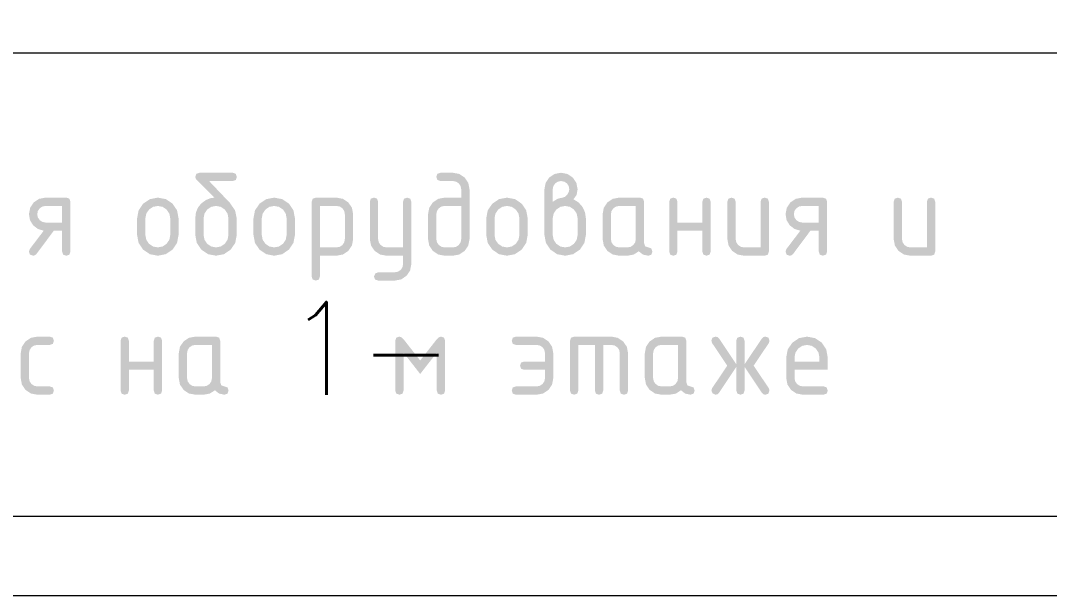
# Model space of a CAD drawing. Header units: millimetres. Extents: x 0 to 420, y 0 to 297.
# Drawn here: x 361.07 to 383.63, y 0 to 12.61 of the extents above; entities that cross this region are included whole.
import ezdxf

# ---------------------------------------------------------------- set-up
doc = ezdxf.new("R2010")
doc.units = ezdxf.units.MM
doc.styles.get("Standard").update_dxf_attribs({"font": 'STANDARD'})

msp = doc.modelspace()

# ---------------------------------------------------------------- hatches: boundary and pattern name
h = msp.add_hatch(color=7)
h.paths.add_polyline_path([(365.811557, 8.268713), (365.811557, 7.904911), (365.778208, 7.730107), (365.678714, 7.583002), (365.531608, 7.4833), (365.356804, 7.450159), (365.182, 7.4833), (365.034895, 7.583002), (364.935193, 7.730107), (364.902052, 7.904911), (364.902052, 8.268713), (364.916745, 8.396776), (364.960894, 8.506494), (365.034602, 8.597918), (365.137972, 8.6711), (365.23223, 8.710306), (365.319873, 8.723466), (364.920242, 9.123097), (364.902052, 9.177116), (364.924789, 9.246087), (364.993002, 9.269169), (365.72226, 9.269169), (365.790473, 9.246431), (365.813211, 9.178219), (365.790473, 9.110006), (365.72226, 9.087268), (365.20522, 9.087268), (365.662729, 8.606608), (365.77435, 8.443449)], flags=0)
h.paths.add_polyline_path([(365.629656, 7.904911), (365.629656, 8.268713), (365.609536, 8.373238), (365.54973, 8.461639), (365.461328, 8.521446), (365.356804, 8.541565), (365.251867, 8.521446), (365.163879, 8.461639), (365.103865, 8.373238), (365.083953, 8.268713), (365.083953, 7.904911), (365.103796, 7.799491), (365.163328, 7.711435), (365.251384, 7.651903), (365.356804, 7.63206), (365.461328, 7.651972), (365.54973, 7.711986), (365.609536, 7.799974)], flags=0)
h = msp.add_hatch(color=7)
h.paths.add_polyline_path([(370.914861, 8.905367), (370.914861, 7.813961), (370.888127, 7.672919), (370.808477, 7.555441), (370.691137, 7.476341), (370.551059, 7.450159), (370.369158, 7.450159), (370.228116, 7.476617), (370.110638, 7.555992), (370.031539, 7.673401), (370.005356, 7.813961), (370.005356, 8.359664), (370.031814, 8.500706), (370.111189, 8.618184), (370.228598, 8.697076), (370.369158, 8.723466), (370.73296, 8.723466), (370.73296, 8.905367), (370.7198, 8.976129), (370.680595, 9.034903), (370.621821, 9.074108), (370.551059, 9.087268), (370.278208, 9.087268), (370.209995, 9.110006), (370.187257, 9.178219), (370.209995, 9.246431), (370.278208, 9.269169), (370.551059, 9.269169), (370.692101, 9.242435), (370.809579, 9.162785), (370.888472, 9.045445)], flags=0)
h.paths.add_polyline_path([(370.73296, 7.813961), (370.73296, 8.541565), (370.369158, 8.541565), (370.298878, 8.528336), (370.240174, 8.488648), (370.200486, 8.429944), (370.187257, 8.359664), (370.187257, 7.813961), (370.200555, 7.744576), (370.240725, 7.685528), (370.299774, 7.645358), (370.369158, 7.63206), (370.551059, 7.63206), (370.621339, 7.645289), (370.680043, 7.684976), (370.719731, 7.743681)], flags=0)
h = msp.add_hatch(color=7)
h.paths.add_polyline_path([(372.738909, 8.632515), (372.849772, 8.700728), (372.951127, 8.723466), (373.00556, 8.739244), (373.055858, 8.786856), (373.09086, 8.846111), (373.102711, 8.905367), (373.089551, 8.976129), (373.050346, 9.034903), (372.991572, 9.074108), (372.92081, 9.087268), (372.85053, 9.074039), (372.791826, 9.034351), (372.752138, 8.975647), (372.738909, 8.905367)], flags=0)
h.paths.add_polyline_path([(373.193662, 8.686535), (373.306179, 8.618322), (373.392651, 8.519516), (373.447979, 8.399696), (373.466513, 8.268713), (373.466513, 7.904911), (373.433165, 7.729211), (373.33367, 7.58245), (373.186565, 7.483232), (373.011761, 7.450159), (372.836061, 7.4833), (372.6893, 7.583002), (372.590081, 7.730107), (372.557008, 7.904911), (372.557008, 8.905367), (372.583466, 9.046409), (372.662841, 9.163887), (372.78025, 9.24278), (372.92081, 9.269169), (373.061852, 9.242435), (373.17933, 9.162785), (373.258223, 9.045445), (373.284612, 8.905367), (373.261875, 8.781688)], flags=0)
h.paths.add_polyline_path([(373.284612, 7.904911), (373.284612, 8.268713), (373.264769, 8.373238), (373.205237, 8.461639), (373.117181, 8.521446), (373.011761, 8.541565), (372.906341, 8.521446), (372.818284, 8.461639), (372.758753, 8.373238), (372.738909, 8.268713), (372.738909, 7.904911), (372.758753, 7.799491), (372.818284, 7.711435), (372.906341, 7.651903), (373.011761, 7.63206), (373.117181, 7.651972), (373.205237, 7.711986), (373.264769, 7.799974)], flags=0)
h = msp.add_hatch(color=7)
h.paths.add_polyline_path([(361.579737, 7.998618), (361.451234, 8.036376), (361.347124, 8.117129), (361.278428, 8.228681), (361.255622, 8.359664), (361.281805, 8.500706), (361.360904, 8.618184), (361.478382, 8.697076), (361.619424, 8.723466), (362.074177, 8.723466), (362.14239, 8.700728), (362.165127, 8.632515), (362.165127, 7.541109), (362.14239, 7.472896), (362.074177, 7.450159), (362.005964, 7.472896), (361.983226, 7.541109), (361.983226, 7.995862), (361.798569, 7.995862), (361.419884, 7.487641), (361.387569, 7.459391), (361.346572, 7.450159), (361.27836, 7.472896), (361.255622, 7.541109), (361.273812, 7.596231)], flags=0)
h.paths.add_polyline_path([(361.437523, 8.359664), (361.450821, 8.29028), (361.490991, 8.231231), (361.55004, 8.191061), (361.619424, 8.177763), (361.983226, 8.177763), (361.983226, 8.541565), (361.619424, 8.541565), (361.549144, 8.528336), (361.49044, 8.488648), (361.450752, 8.429944)], flags=0)
h = msp.add_hatch(color=7)
h.paths.add_polyline_path([(363.626226, 7.904911), (363.626226, 8.268713), (363.659367, 8.443517), (363.759068, 8.590623), (363.906174, 8.690117), (364.080978, 8.723466), (364.257574, 8.690462), (364.40399, 8.591725), (364.502727, 8.445309), (364.535731, 8.268713), (364.535731, 7.904911), (364.502382, 7.730107), (364.402888, 7.583002), (364.255782, 7.4833), (364.080978, 7.450159), (363.906174, 7.4833), (363.759068, 7.583002), (363.659367, 7.730107)], flags=0)
h.paths.add_polyline_path([(364.35383, 7.904911), (364.35383, 8.268713), (364.33371, 8.373238), (364.273904, 8.461639), (364.185502, 8.521446), (364.080978, 8.541565), (363.976041, 8.521446), (363.888053, 8.461639), (363.828039, 8.373238), (363.808127, 8.268713), (363.808127, 7.904911), (363.82797, 7.799491), (363.887502, 7.711435), (363.975558, 7.651903), (364.080978, 7.63206), (364.185502, 7.651972), (364.273904, 7.711986), (364.33371, 7.799974)], flags=0)
h = msp.add_hatch(color=7)
h.paths.add_polyline_path([(366.177878, 7.904911), (366.177878, 8.268713), (366.21102, 8.443517), (366.310721, 8.590623), (366.457826, 8.690117), (366.63263, 8.723466), (366.809226, 8.690462), (366.955643, 8.591725), (367.054379, 8.445309), (367.087383, 8.268713), (367.087383, 7.904911), (367.054034, 7.730107), (366.95454, 7.583002), (366.807435, 7.4833), (366.63263, 7.450159), (366.457826, 7.4833), (366.310721, 7.583002), (366.21102, 7.730107)], flags=0)
h.paths.add_polyline_path([(366.905482, 7.904911), (366.905482, 8.268713), (366.885363, 8.373238), (366.825556, 8.461639), (366.737155, 8.521446), (366.63263, 8.541565), (366.527693, 8.521446), (366.439705, 8.461639), (366.379691, 8.373238), (366.359779, 8.268713), (366.359779, 7.904911), (366.379623, 7.799491), (366.439154, 7.711435), (366.52721, 7.651903), (366.63263, 7.63206), (366.737155, 7.651972), (366.825556, 7.711986), (366.885363, 7.799974)], flags=0)
h = msp.add_hatch(color=7)
h.paths.add_polyline_path([(367.453704, 8.632515), (367.476441, 8.700728), (367.544654, 8.723466), (367.999407, 8.723466), (368.140449, 8.697076), (368.257927, 8.618184), (368.33682, 8.500706), (368.363209, 8.359664), (368.363209, 7.813961), (368.33682, 7.673401), (368.257927, 7.555992), (368.140449, 7.476617), (367.999407, 7.450159), (367.635605, 7.450159), (367.635605, 6.995406), (367.612867, 6.927193), (367.544654, 6.904456), (367.476441, 6.927193), (367.453704, 6.995406)], flags=0)
h.paths.add_polyline_path([(367.635605, 8.541565), (367.635605, 7.63206), (367.999407, 7.63206), (368.069687, 7.645289), (368.128391, 7.684976), (368.168079, 7.743681), (368.181308, 7.813961), (368.181308, 8.359664), (368.168148, 8.430426), (368.128943, 8.489199), (368.070169, 8.528405), (367.999407, 8.541565)], flags=0)
for points in [[(369.457134, 7.265502), (369.457134, 7.450159), (369.093332, 7.450159), (368.95229, 7.476617), (368.834812, 7.555992), (368.755713, 7.673401), (368.72953, 7.813961), (368.72953, 8.632515), (368.752268, 8.700728), (368.82048, 8.723466), (368.888693, 8.700728), (368.911431, 8.632515), (368.911431, 7.813961), (368.924729, 7.744576), (368.964899, 7.685528), (369.023948, 7.645358), (369.093332, 7.63206), (369.457134, 7.63206), (369.457134, 8.632515), (369.479872, 8.700728), (369.548085, 8.723466), (369.616297, 8.700728), (369.639035, 8.632515), (369.639035, 7.268258), (369.61299, 7.12818), (369.534855, 7.01084), (369.419031, 6.931189), (369.279643, 6.904456), (368.911431, 6.904456), (368.843218, 6.927193), (368.82048, 6.995406), (368.848041, 7.058796), (368.911431, 7.086357), (369.275233, 7.086357), (369.345995, 7.099172), (369.404769, 7.13762), (369.443974, 7.195153)], [(375.474439, 7.995862), (375.474439, 7.541109), (375.451701, 7.472896), (375.383488, 7.450159), (375.315275, 7.472896), (375.292538, 7.541109), (375.292538, 8.632515), (375.315275, 8.700728), (375.383488, 8.723466), (375.451701, 8.700728), (375.474439, 8.632515), (375.474439, 8.177763), (376.020142, 8.177763), (376.020142, 8.632515), (376.042879, 8.700728), (376.111092, 8.723466), (376.179305, 8.700728), (376.202043, 8.632515), (376.202043, 7.541109), (376.179305, 7.472896), (376.111092, 7.450159), (376.042879, 7.472896), (376.020142, 7.541109), (376.020142, 7.995862)], [(377.477869, 8.632515), (377.477869, 7.541109), (377.455131, 7.472896), (377.386918, 7.450159), (376.932166, 7.450159), (376.791124, 7.476341), (376.673646, 7.555441), (376.594546, 7.672919), (376.568364, 7.813961), (376.568364, 8.632515), (376.591101, 8.700728), (376.659314, 8.723466), (376.727527, 8.700728), (376.750265, 8.632515), (376.750265, 7.813961), (376.763563, 7.744576), (376.803733, 7.685528), (376.862782, 7.645358), (376.932166, 7.63206), (377.295968, 7.63206), (377.295968, 8.632515), (377.318706, 8.700728), (377.386918, 8.723466), (377.455131, 8.700728)], [(381.124299, 8.632515), (381.124299, 7.541109), (381.101561, 7.472896), (381.033348, 7.450159), (380.578596, 7.450159), (380.437553, 7.476341), (380.320076, 7.555441), (380.240976, 7.672919), (380.214793, 7.813961), (380.214793, 8.632515), (380.237531, 8.700728), (380.305744, 8.723466), (380.373957, 8.700728), (380.396695, 8.632515), (380.396695, 7.813961), (380.409993, 7.744576), (380.450162, 7.685528), (380.509211, 7.645358), (380.578596, 7.63206), (380.942398, 7.63206), (380.942398, 8.632515), (380.965135, 8.700728), (381.033348, 8.723466), (381.101561, 8.700728)], [(361.256622, 5.311537), (361.256622, 4.765834), (361.26992, 4.69645), (361.31009, 4.637401), (361.369139, 4.597231), (361.438523, 4.583933), (361.711375, 4.583933), (361.779588, 4.561195), (361.802325, 4.492982), (361.779588, 4.424769), (361.711375, 4.402032), (361.438523, 4.402032), (361.297481, 4.428214), (361.180003, 4.507314), (361.100904, 4.624792), (361.074721, 4.765834), (361.074721, 5.311537), (361.100904, 5.452579), (361.180003, 5.570057), (361.297481, 5.64895), (361.438523, 5.675339), (361.711375, 5.675339), (361.779588, 5.652601), (361.802325, 5.584388), (361.779588, 5.516176), (361.711375, 5.493438), (361.438523, 5.493438), (361.368243, 5.480209), (361.309539, 5.440521), (361.269851, 5.381817)], [(363.446177, 4.947735), (363.446177, 4.492982), (363.42344, 4.424769), (363.355227, 4.402032), (363.287014, 4.424769), (363.264276, 4.492982), (363.264276, 5.584388), (363.287014, 5.652601), (363.355227, 5.675339), (363.42344, 5.652601), (363.446177, 5.584388), (363.446177, 5.129636), (363.99188, 5.129636), (363.99188, 5.584388), (364.014618, 5.652601), (364.082831, 5.675339), (364.151044, 5.652601), (364.173781, 5.584388), (364.173781, 4.492982), (364.151044, 4.424769), (364.082831, 4.402032), (364.014618, 4.424769), (363.99188, 4.492982), (363.99188, 4.947735)], [(369.833146, 4.856784), (369.469344, 5.322561), (369.469344, 4.492982), (369.446606, 4.424769), (369.378393, 4.402032), (369.31018, 4.424769), (369.287443, 4.492982), (369.287443, 5.584388), (369.31018, 5.652601), (369.378393, 5.675339), (369.423868, 5.66087), (369.469344, 5.617461), (369.833146, 5.151684), (370.196948, 5.617461), (370.242423, 5.66087), (370.287898, 5.675339), (370.356111, 5.652601), (370.378849, 5.584388), (370.378849, 4.492982), (370.356111, 4.424769), (370.287898, 4.402032), (370.219686, 4.424769), (370.196948, 4.492982), (370.196948, 5.322561)], [(372.569528, 4.947735), (372.114775, 4.947735), (372.046562, 4.970472), (372.023825, 5.038685), (372.046562, 5.106898), (372.114775, 5.129636), (372.569528, 5.129636), (372.569528, 5.311537), (372.556368, 5.382299), (372.517162, 5.441072), (372.458389, 5.480278), (372.387627, 5.493438), (371.932874, 5.493438), (371.864661, 5.516176), (371.841924, 5.584388), (371.864661, 5.652601), (371.932874, 5.675339), (372.387627, 5.675339), (372.528669, 5.64895), (372.646147, 5.570057), (372.72504, 5.452579), (372.751429, 5.311537), (372.751429, 4.765834), (372.72504, 4.624792), (372.646147, 4.507314), (372.528669, 4.428214), (372.387627, 4.402032), (371.932874, 4.402032), (371.864661, 4.424769), (371.841924, 4.492982), (371.864661, 4.561195), (371.932874, 4.583933), (372.387627, 4.583933), (372.457907, 4.597162), (372.516611, 4.636849), (372.556299, 4.695554), (372.569528, 4.765834)], [(373.2087, 5.675339), (374.027255, 5.675339), (374.167333, 5.648605), (374.284673, 5.568954), (374.364323, 5.451614), (374.391057, 5.311537), (374.391057, 4.492982), (374.368319, 4.424769), (374.300107, 4.402032), (374.231894, 4.424769), (374.209156, 4.492982), (374.209156, 5.311537), (374.195996, 5.382299), (374.156791, 5.441072), (374.098017, 5.480278), (374.027255, 5.493438), (373.845354, 5.493438), (373.845354, 4.492982), (373.822616, 4.424769), (373.754403, 4.402032), (373.686191, 4.424769), (373.663453, 4.492982), (373.663453, 5.493438), (373.299651, 5.493438), (373.299651, 4.492982), (373.276913, 4.424769), (373.2087, 4.402032), (373.140487, 4.424769), (373.11775, 4.492982), (373.11775, 5.584388), (373.140487, 5.652601)], [(376.763908, 5.010022), (376.385223, 4.44227), (376.352977, 4.412022), (376.309156, 4.402032), (376.245215, 4.429041), (376.218205, 4.492982), (376.233639, 4.544245), (376.565471, 5.038685), (376.233639, 5.533677), (376.218205, 5.584388), (376.240943, 5.652601), (376.309156, 5.675339), (376.352977, 5.665417), (376.385223, 5.635651), (376.763908, 5.0679), (376.763908, 5.584388), (376.786646, 5.652601), (376.854859, 5.675339), (376.923072, 5.652601), (376.945809, 5.584388), (376.945809, 5.0679), (377.325045, 5.635651), (377.356809, 5.665417), (377.400562, 5.675339), (377.468775, 5.652601), (377.491513, 5.584388), (377.47663, 5.533677), (377.144247, 5.038685), (377.47663, 4.544245), (377.491513, 4.492982), (377.468775, 4.424769), (377.400562, 4.402032), (377.356809, 4.412022), (377.325045, 4.44227), (376.945809, 5.010022), (376.945809, 4.492982), (376.923072, 4.424769), (376.854859, 4.402032), (376.786646, 4.424769), (376.763908, 4.492982)]]:
    msp.add_hatch(color=7).paths.add_polyline_path(points, flags=0)
h = msp.add_hatch(color=7)
h.paths.add_polyline_path([(371.281182, 7.904911), (371.281182, 8.268713), (371.314324, 8.443517), (371.414025, 8.590623), (371.561131, 8.690117), (371.735935, 8.723466), (371.91253, 8.690462), (372.058947, 8.591725), (372.157683, 8.445309), (372.190687, 8.268713), (372.190687, 7.904911), (372.157339, 7.730107), (372.057844, 7.583002), (371.910739, 7.4833), (371.735935, 7.450159), (371.561131, 7.4833), (371.414025, 7.583002), (371.314324, 7.730107)], flags=0)
h.paths.add_polyline_path([(372.008786, 7.904911), (372.008786, 8.268713), (371.988667, 8.373238), (371.92886, 8.461639), (371.840459, 8.521446), (371.735935, 8.541565), (371.630997, 8.521446), (371.543009, 8.461639), (371.482996, 8.373238), (371.463083, 8.268713), (371.463083, 7.904911), (371.482927, 7.799491), (371.542458, 7.711435), (371.630515, 7.651903), (371.735935, 7.63206), (371.840459, 7.651972), (371.92886, 7.711986), (371.988667, 7.799974)], flags=0)
h = msp.add_hatch(color=7)
h.paths.add_polyline_path([(374.560438, 8.541565), (374.196636, 8.541565), (374.126356, 8.528336), (374.067652, 8.488648), (374.027964, 8.429944), (374.014735, 8.359664), (374.014735, 7.813961), (374.028033, 7.744576), (374.068203, 7.685528), (374.127252, 7.645358), (374.196636, 7.63206), (374.378537, 7.63206), (374.448817, 7.645289), (374.507522, 7.684976), (374.547209, 7.743681), (374.560438, 7.813961)], flags=0)
h.paths.add_polyline_path([(374.92424, 7.541109), (374.901503, 7.472896), (374.83329, 7.450159), (374.71781, 7.474205), (374.625482, 7.546621), (374.513172, 7.474205), (374.378537, 7.450159), (374.196636, 7.450159), (374.055594, 7.476341), (373.938116, 7.555441), (373.859017, 7.672919), (373.832834, 7.813961), (373.832834, 8.359664), (373.859017, 8.500706), (373.938116, 8.618184), (374.055594, 8.697076), (374.196636, 8.723466), (374.651389, 8.723466), (374.719602, 8.700728), (374.742339, 8.632515), (374.742339, 7.72301), (374.765077, 7.654797), (374.83329, 7.63206), (374.901503, 7.609322)], flags=0)
h = msp.add_hatch(color=7)
h.paths.add_polyline_path([(378.168304, 7.998618), (378.039802, 8.036376), (377.935692, 8.117129), (377.866996, 8.228681), (377.84419, 8.359664), (377.870373, 8.500706), (377.949472, 8.618184), (378.06695, 8.697076), (378.207992, 8.723466), (378.662745, 8.723466), (378.730957, 8.700728), (378.753695, 8.632515), (378.753695, 7.541109), (378.730957, 7.472896), (378.662745, 7.450159), (378.594532, 7.472896), (378.571794, 7.541109), (378.571794, 7.995862), (378.387137, 7.995862), (378.008452, 7.487641), (377.976137, 7.459391), (377.93514, 7.450159), (377.866927, 7.472896), (377.84419, 7.541109), (377.86238, 7.596231)], flags=0)
h.paths.add_polyline_path([(378.026091, 8.359664), (378.039389, 8.29028), (378.079559, 8.231231), (378.138608, 8.191061), (378.207992, 8.177763), (378.571794, 8.177763), (378.571794, 8.541565), (378.207992, 8.541565), (378.137712, 8.528336), (378.079008, 8.488648), (378.03932, 8.429944)], flags=0)
h = msp.add_hatch(color=7)
h.paths.add_polyline_path([(365.267707, 5.493438), (364.903904, 5.493438), (364.833624, 5.480209), (364.77492, 5.440521), (364.735233, 5.381817), (364.722003, 5.311537), (364.722003, 4.765834), (364.735301, 4.69645), (364.775471, 4.637401), (364.83452, 4.597231), (364.903904, 4.583933), (365.085805, 4.583933), (365.156085, 4.597162), (365.21479, 4.636849), (365.254477, 4.695554), (365.267707, 4.765834)], flags=0)
h.paths.add_polyline_path([(365.631509, 4.492982), (365.608771, 4.424769), (365.540558, 4.402032), (365.425078, 4.426078), (365.33275, 4.498494), (365.22044, 4.426078), (365.085805, 4.402032), (364.903904, 4.402032), (364.762862, 4.428214), (364.645384, 4.507314), (364.566285, 4.624792), (364.540102, 4.765834), (364.540102, 5.311537), (364.566285, 5.452579), (364.645384, 5.570057), (364.762862, 5.64895), (364.903904, 5.675339), (365.358657, 5.675339), (365.42687, 5.652601), (365.449608, 5.584388), (365.449608, 4.674883), (365.472345, 4.60667), (365.540558, 4.583933), (365.608771, 4.561195)], flags=0)
h = msp.add_hatch(color=7)
h.paths.add_polyline_path([(375.486106, 5.493438), (375.122304, 5.493438), (375.052024, 5.480209), (374.993319, 5.440521), (374.953632, 5.381817), (374.940403, 5.311537), (374.940403, 4.765834), (374.953701, 4.69645), (374.993871, 4.637401), (375.05292, 4.597231), (375.122304, 4.583933), (375.304205, 4.583933), (375.374485, 4.597162), (375.433189, 4.636849), (375.472877, 4.695554), (375.486106, 4.765834)], flags=0)
h.paths.add_polyline_path([(375.849908, 4.492982), (375.82717, 4.424769), (375.758957, 4.402032), (375.643478, 4.426078), (375.551149, 4.498494), (375.438839, 4.426078), (375.304205, 4.402032), (375.122304, 4.402032), (374.981262, 4.428214), (374.863784, 4.507314), (374.784684, 4.624792), (374.758502, 4.765834), (374.758502, 5.311537), (374.784684, 5.452579), (374.863784, 5.570057), (374.981262, 5.64895), (375.122304, 5.675339), (375.577056, 5.675339), (375.645269, 5.652601), (375.668007, 5.584388), (375.668007, 4.674883), (375.690745, 4.60667), (375.758957, 4.583933), (375.82717, 4.561195)], flags=0)
h = msp.add_hatch(color=7)
h.paths.add_polyline_path([(378.31371, 5.493438), (378.208772, 5.473319), (378.120784, 5.413512), (378.060771, 5.325111), (378.040858, 5.220586), (378.040858, 5.129636), (378.586561, 5.129636), (378.586561, 5.220586), (378.566442, 5.325111), (378.506635, 5.413512), (378.418234, 5.473319)], flags=0)
h.paths.add_polyline_path([(378.040858, 4.947735), (378.040858, 4.765834), (378.054156, 4.69645), (378.094326, 4.637401), (378.153375, 4.597231), (378.222759, 4.583933), (378.677512, 4.583933), (378.745725, 4.561195), (378.768462, 4.492982), (378.745725, 4.424769), (378.677512, 4.402032), (378.222759, 4.402032), (378.081717, 4.428214), (377.964239, 4.507314), (377.88514, 4.624792), (377.858957, 4.765834), (377.858957, 5.220586), (377.892099, 5.39539), (377.9918, 5.542496), (378.138906, 5.64199), (378.31371, 5.675339), (378.490305, 5.642335), (378.636722, 5.543598), (378.735458, 5.397182), (378.768462, 5.220586), (378.768462, 4.947735)], flags=0)

# ---------------------------------------------------------------- linework, layer by layer
at = {"color": 7, "lineweight": 0}
for points in [[(0.211668, 0), (420.073667, 0), (420.073667, 296.925999), (0.211668, 296.925999)], [(7.239002, 1.735667), (418.338, 1.735667), (418.338, 295.190332), (7.239002, 295.190332)]]:
    msp.add_lwpolyline(points, close=True, dxfattribs=at)
for points in [[(336.973334, 11.895667), (418.338, 11.895667)], [(292.862001, 1.735667), (418.338, 1.735667)]]:
    msp.add_lwpolyline(points, dxfattribs=at)

# ---------------------------------------------------------------- texts
at = {"color": 7, "insert": (366.904116, 6.43273), "char_height": 2.03069, "width": 2.03069, "attachment_point": 1}
msp.add_mtext('1-', dxfattribs=at)

doc.saveas('drawing.dxf')
